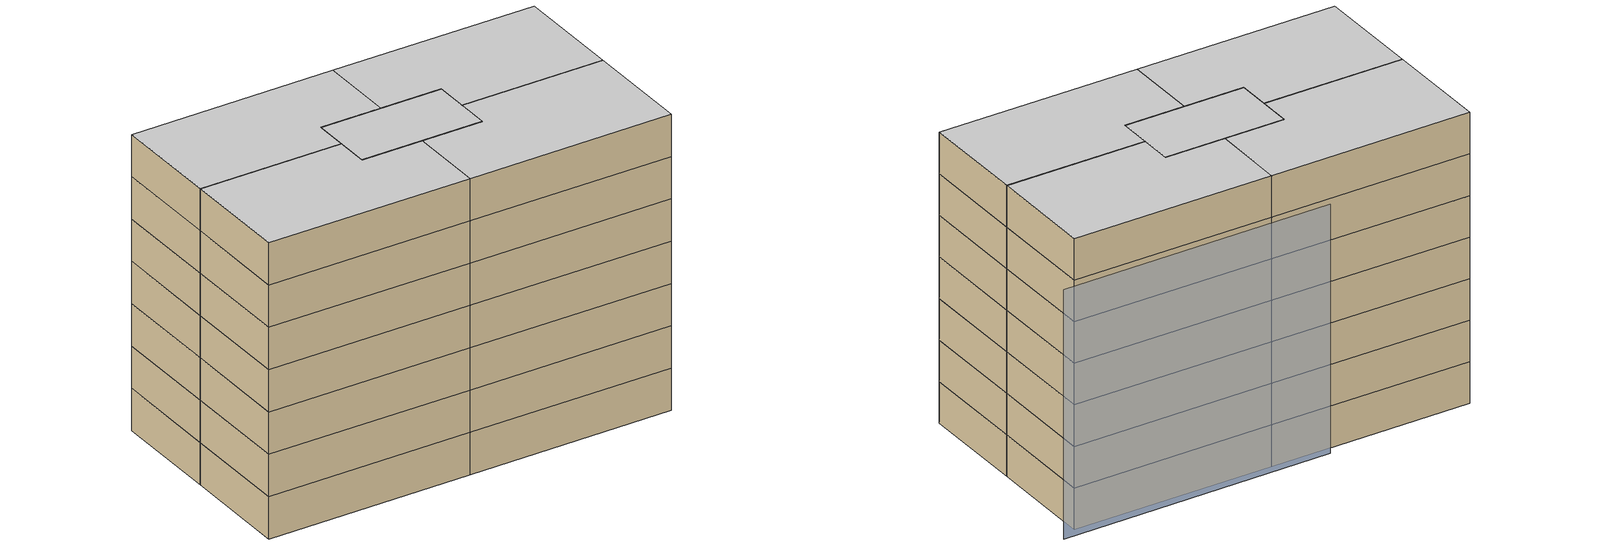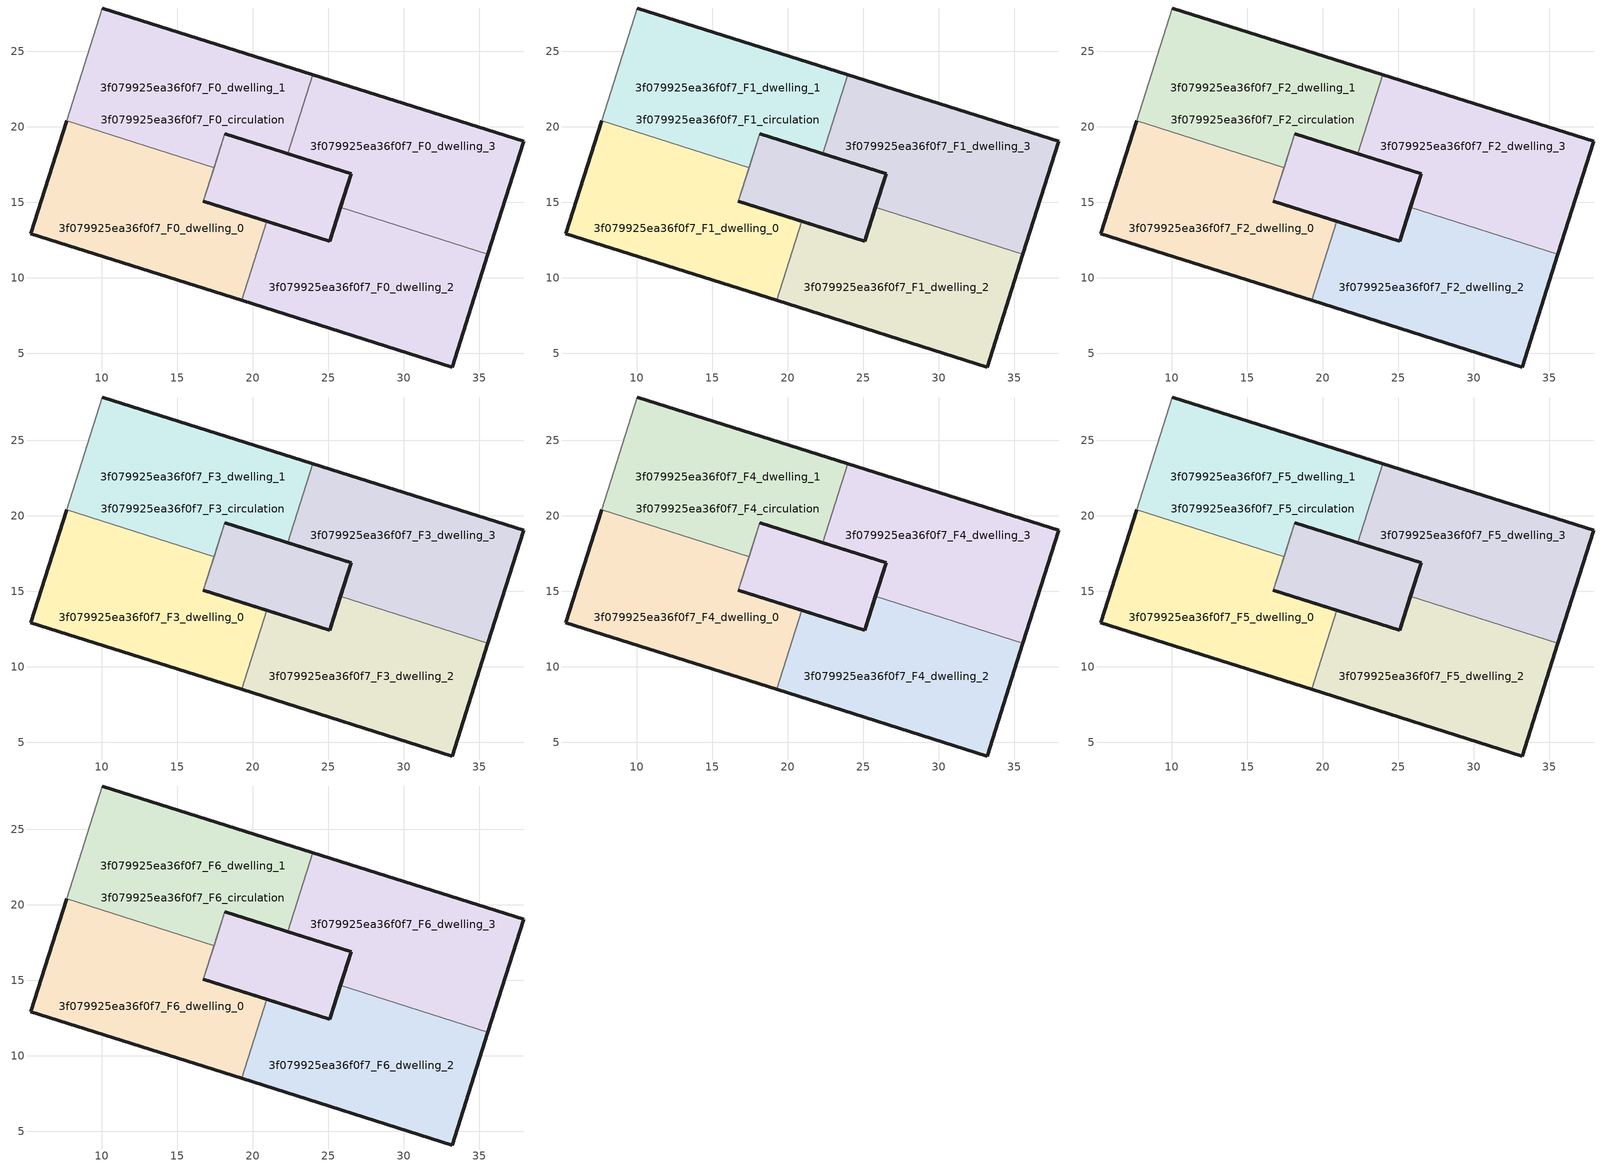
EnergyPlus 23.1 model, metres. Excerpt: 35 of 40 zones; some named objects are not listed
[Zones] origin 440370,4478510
3f079925ea36f0f7_F0_dwelling_0
 floor ground (EU_floor_Construction): 17.45,17.3 16.74,15.06 20.92,13.74 19.26,8.51 5.32,12.92 7.69,20.39 z0
 wall outside (EU_wall_Construction): 7.69,20.39 5.32,12.92 19.26,8.51 / 20.92,13.74 16.74,15.06 z0:3
 wall adiabatic (EU_wall_Construction): 16.74,15.06 17.45,17.3 z0:3
 wall to 3f079925ea36f0f7_F0_dwelling_2 (EU_wall_Construction): 19.26,8.51 20.92,13.74 z0:3
 wall to 3f079925ea36f0f7_F0_dwelling_1 (EU_wall_Construction): 17.45,17.3 7.69,20.39 z0:3
3f079925ea36f0f7_F0_dwelling_1
 floor ground (EU_floor_Construction): 26.52,16.9 25.1,12.42 16.74,15.06 17.45,17.3 18.15,19.54 22.34,18.22 z0; 23.99,23.45 22.34,18.22 18.15,19.54 17.45,17.3 7.69,20.39 10.05,27.86 z0
 wall outside (EU_wall_Construction): 23.99,23.45 10.05,27.86 z0:3
 wall adiabatic (EU_wall_Construction): 10.05,27.86 7.69,20.39 / 17.45,17.3 18.15,19.54 22.34,18.22 z0:3
 wall to 3f079925ea36f0f7_F0_dwelling_3 (EU_wall_Construction): 22.34,18.22 23.99,23.45 z0:3
3f079925ea36f0f7_F0_dwelling_2
 floor ground (EU_floor_Construction): 26.52,16.9 25.81,14.66 25.43,13.46 25.1,12.42 16.74,15.06 18.15,19.54 z0; 35.56,11.57 33.2,4.1 19.26,8.51 20.92,13.74 25.1,12.42 25.43,13.46 25.81,14.66 z0
 wall outside (EU_wall_Construction): 19.26,8.51 33.2,4.1 35.56,11.57 / 25.81,14.66 25.1,12.42 20.92,13.74 z0:3
 wall to 3f079925ea36f0f7_F0_dwelling_3 (EU_wall_Construction): 35.56,11.57 25.81,14.66 z0:3
3f079925ea36f0f7_F0_dwelling_3
 floor ground (EU_floor_Construction): 26.52,16.9 25.81,14.66 25.1,12.42 16.74,15.06 18.15,19.54 22.34,18.22 z0; 37.93,19.04 35.56,11.57 25.81,14.66 26.52,16.9 22.34,18.22 23.99,23.45 z0
 wall outside (EU_wall_Construction): 35.56,11.57 37.93,19.04 23.99,23.45 / 22.34,18.22 26.52,16.9 25.81,14.66 z0:3
3f079925ea36f0f7_F0_circulation
 floor ground (EU_floor_Construction): 23.99,23.45 22.34,18.22 18.15,19.54 17.45,17.3 7.69,20.39 10.05,27.86 z0; 26.52,16.9 25.81,14.66 25.55,13.84 25.1,12.42 16.74,15.06 18.15,19.54 22.34,18.22 z0; 37.93,19.04 35.56,11.57 25.81,14.66 26.52,16.9 22.34,18.22 23.99,23.45 z0; 35.56,11.57 33.2,4.1 19.26,8.51 20.92,13.74 25.1,12.42 25.43,13.46 25.81,14.66 z0
 wall outside (EU_wall_Construction): 16.74,15.06 25.1,12.42 26.52,16.9 18.15,19.54 z0:3
 wall adiabatic (EU_wall_Construction): 18.15,19.54 16.74,15.06 z0:3
3f079925ea36f0f7_F1_dwelling_0
 floor to 3f079925ea36f0f7_F0_dwelling_0 (EU_floor_Construction): 17.45,17.3 16.74,15.06 20.92,13.74 19.26,8.51 5.32,12.92 7.69,20.39 z3
 wall outside (EU_wall_Construction): 7.69,20.39 5.32,12.92 19.26,8.51 / 20.92,13.74 16.74,15.06 z3:6
 wall adiabatic (EU_wall_Construction): 16.74,15.06 17.45,17.3 z3:6
 wall to 3f079925ea36f0f7_F1_dwelling_2 (EU_wall_Construction): 19.26,8.51 20.92,13.74 z3:6
 wall to 3f079925ea36f0f7_F1_dwelling_1 (EU_wall_Construction): 17.45,17.3 7.69,20.39 z3:6
3f079925ea36f0f7_F1_dwelling_1
 floor outside (EU_floor_Construction): 23.99,23.45 22.34,18.22 18.15,19.54 17.45,17.3 7.69,20.39 10.05,27.86 z3
 floor to 3f079925ea36f0f7_F0_dwelling_1 (EU_floor_Construction): 26.52,16.9 25.1,12.42 16.74,15.06 17.45,17.3 18.15,19.54 22.34,18.22 z3
 wall outside (EU_wall_Construction): 23.99,23.45 10.05,27.86 z3:6
 wall adiabatic (EU_wall_Construction): 10.05,27.86 7.69,20.39 / 17.45,17.3 18.15,19.54 22.34,18.22 z3:6
 wall to 3f079925ea36f0f7_F1_dwelling_3 (EU_wall_Construction): 22.34,18.22 23.99,23.45 z3:6
3f079925ea36f0f7_F1_dwelling_2
 floor to 3f079925ea36f0f7_F0_dwelling_2 (EU_floor_Construction): 35.56,11.57 33.2,4.1 19.26,8.51 20.92,13.74 25.1,12.42 25.43,13.46 25.81,14.66 z3; 26.52,16.9 25.81,14.66 25.43,13.46 25.1,12.42 20.92,13.74 16.74,15.06 18.15,19.54 z3
 wall outside (EU_wall_Construction): 19.26,8.51 33.2,4.1 35.56,11.57 / 25.81,14.66 25.1,12.42 20.92,13.74 z3:6
 wall to 3f079925ea36f0f7_F1_dwelling_3 (EU_wall_Construction): 35.56,11.57 25.81,14.66 z3:6
3f079925ea36f0f7_F1_dwelling_3
 floor to 3f079925ea36f0f7_F0_dwelling_3 (EU_floor_Construction): 37.93,19.04 35.56,11.57 25.81,14.66 26.52,16.9 22.34,18.22 23.99,23.45 z3; 26.52,16.9 25.81,14.66 25.1,12.42 16.74,15.06 18.15,19.54 22.34,18.22 z3
 wall outside (EU_wall_Construction): 35.56,11.57 37.93,19.04 23.99,23.45 / 22.34,18.22 26.52,16.9 25.81,14.66 z3:6
3f079925ea36f0f7_F1_circulation
 floor outside (EU_floor_Construction): 37.93,19.04 35.56,11.57 25.81,14.66 26.52,16.9 22.34,18.22 23.99,23.45 z3; 35.56,11.57 33.2,4.1 19.26,8.51 20.92,13.74 25.1,12.42 25.43,13.46 25.81,14.66 z3
 floor to 3f079925ea36f0f7_F0_circulation (EU_floor_Construction): 23.99,23.45 22.34,18.22 18.15,19.54 17.45,17.3 7.69,20.39 10.05,27.86 z3; 26.52,16.9 25.81,14.66 25.55,13.84 25.1,12.42 16.74,15.06 18.15,19.54 22.34,18.22 z3
 wall outside (EU_wall_Construction): 16.74,15.06 25.1,12.42 26.52,16.9 18.15,19.54 z3:6
 wall adiabatic (EU_wall_Construction): 18.15,19.54 16.74,15.06 z3:6
3f079925ea36f0f7_F2_dwelling_0
 floor to 3f079925ea36f0f7_F1_dwelling_0 (EU_floor_Construction): 17.45,17.3 16.74,15.06 20.92,13.74 19.26,8.51 5.32,12.92 7.69,20.39 z6
 wall outside (EU_wall_Construction): 7.69,20.39 5.32,12.92 19.26,8.51 / 20.92,13.74 16.74,15.06 z6:9
 wall adiabatic (EU_wall_Construction): 16.74,15.06 17.45,17.3 z6:9
 wall to 3f079925ea36f0f7_F2_dwelling_2 (EU_wall_Construction): 19.26,8.51 20.92,13.74 z6:9
 wall to 3f079925ea36f0f7_F2_dwelling_1 (EU_wall_Construction): 17.45,17.3 7.69,20.39 z6:9
3f079925ea36f0f7_F2_dwelling_1
 floor outside (EU_floor_Construction): 23.99,23.45 22.34,18.22 18.15,19.54 17.45,17.3 7.69,20.39 10.05,27.86 z6
 floor to 3f079925ea36f0f7_F1_dwelling_1 (EU_floor_Construction): 26.52,16.9 25.1,12.42 16.74,15.06 17.45,17.3 18.15,19.54 22.34,18.22 z6
 wall outside (EU_wall_Construction): 23.99,23.45 10.05,27.86 z6:9
 wall adiabatic (EU_wall_Construction): 10.05,27.86 7.69,20.39 / 17.45,17.3 18.15,19.54 22.34,18.22 z6:9
 wall to 3f079925ea36f0f7_F2_dwelling_3 (EU_wall_Construction): 22.34,18.22 23.99,23.45 z6:9
3f079925ea36f0f7_F2_dwelling_2
 floor to 3f079925ea36f0f7_F1_dwelling_2 (EU_floor_Construction): 35.56,11.57 33.2,4.1 19.26,8.51 20.92,13.74 25.1,12.42 25.43,13.46 25.81,14.66 z6; 26.52,16.9 25.81,14.66 25.43,13.46 25.1,12.42 20.92,13.74 16.74,15.06 18.15,19.54 z6
 wall outside (EU_wall_Construction): 19.26,8.51 33.2,4.1 35.56,11.57 / 25.81,14.66 25.1,12.42 20.92,13.74 z6:9
 wall to 3f079925ea36f0f7_F2_dwelling_3 (EU_wall_Construction): 35.56,11.57 25.81,14.66 z6:9
3f079925ea36f0f7_F2_dwelling_3
 floor to 3f079925ea36f0f7_F1_dwelling_3 (EU_floor_Construction): 37.93,19.04 35.56,11.57 25.81,14.66 26.52,16.9 22.34,18.22 23.99,23.45 z6; 26.52,16.9 25.81,14.66 25.1,12.42 16.74,15.06 18.15,19.54 22.34,18.22 z6
 wall outside (EU_wall_Construction): 35.56,11.57 37.93,19.04 23.99,23.45 / 22.34,18.22 26.52,16.9 25.81,14.66 z6:9
3f079925ea36f0f7_F2_circulation
 floor outside (EU_floor_Construction): 37.93,19.04 35.56,11.57 25.81,14.66 26.52,16.9 22.34,18.22 23.99,23.45 z6; 35.56,11.57 33.2,4.1 19.26,8.51 20.92,13.74 25.1,12.42 25.43,13.46 25.81,14.66 z6
 floor to 3f079925ea36f0f7_F1_circulation (EU_floor_Construction): 23.99,23.45 22.34,18.22 18.15,19.54 17.45,17.3 7.69,20.39 10.05,27.86 z6; 26.52,16.9 25.81,14.66 25.55,13.84 25.1,12.42 16.74,15.06 18.15,19.54 22.34,18.22 z6
 wall outside (EU_wall_Construction): 16.74,15.06 25.1,12.42 26.52,16.9 18.15,19.54 z6:9
 wall adiabatic (EU_wall_Construction): 18.15,19.54 16.74,15.06 z6:9
3f079925ea36f0f7_F3_dwelling_0
 floor to 3f079925ea36f0f7_F2_dwelling_0 (EU_floor_Construction): 17.45,17.3 16.74,15.06 20.92,13.74 19.26,8.51 5.32,12.92 7.69,20.39 z9
 wall outside (EU_wall_Construction): 7.69,20.39 5.32,12.92 19.26,8.51 / 20.92,13.74 16.74,15.06 z9:12
 wall adiabatic (EU_wall_Construction): 16.74,15.06 17.45,17.3 z9:12
 wall to 3f079925ea36f0f7_F3_dwelling_2 (EU_wall_Construction): 19.26,8.51 20.92,13.74 z9:12
 wall to 3f079925ea36f0f7_F3_dwelling_1 (EU_wall_Construction): 17.45,17.3 7.69,20.39 z9:12
3f079925ea36f0f7_F3_dwelling_1
 floor outside (EU_floor_Construction): 23.99,23.45 22.34,18.22 18.15,19.54 17.45,17.3 7.69,20.39 10.05,27.86 z9
 floor to 3f079925ea36f0f7_F2_dwelling_1 (EU_floor_Construction): 26.52,16.9 25.1,12.42 16.74,15.06 17.45,17.3 18.15,19.54 22.34,18.22 z9
 wall outside (EU_wall_Construction): 23.99,23.45 10.05,27.86 z9:12
 wall adiabatic (EU_wall_Construction): 10.05,27.86 7.69,20.39 / 17.45,17.3 18.15,19.54 22.34,18.22 z9:12
 wall to 3f079925ea36f0f7_F3_dwelling_3 (EU_wall_Construction): 22.34,18.22 23.99,23.45 z9:12
3f079925ea36f0f7_F3_dwelling_2
 floor to 3f079925ea36f0f7_F2_dwelling_2 (EU_floor_Construction): 35.56,11.57 33.2,4.1 19.26,8.51 20.92,13.74 25.1,12.42 25.43,13.46 25.81,14.66 z9; 26.52,16.9 25.81,14.66 25.43,13.46 25.1,12.42 20.92,13.74 16.74,15.06 18.15,19.54 z9
 wall outside (EU_wall_Construction): 19.26,8.51 33.2,4.1 35.56,11.57 / 25.81,14.66 25.1,12.42 20.92,13.74 z9:12
 wall to 3f079925ea36f0f7_F3_dwelling_3 (EU_wall_Construction): 35.56,11.57 25.81,14.66 z9:12
3f079925ea36f0f7_F3_dwelling_3
 floor to 3f079925ea36f0f7_F2_dwelling_3 (EU_floor_Construction): 37.93,19.04 35.56,11.57 25.81,14.66 26.52,16.9 22.34,18.22 23.99,23.45 z9; 26.52,16.9 25.81,14.66 25.1,12.42 16.74,15.06 18.15,19.54 22.34,18.22 z9
 wall outside (EU_wall_Construction): 35.56,11.57 37.93,19.04 23.99,23.45 / 22.34,18.22 26.52,16.9 25.81,14.66 z9:12
3f079925ea36f0f7_F3_circulation
 floor outside (EU_floor_Construction): 37.93,19.04 35.56,11.57 25.81,14.66 26.52,16.9 22.34,18.22 23.99,23.45 z9; 35.56,11.57 33.2,4.1 19.26,8.51 20.92,13.74 25.1,12.42 25.43,13.46 25.81,14.66 z9
 floor to 3f079925ea36f0f7_F2_circulation (EU_floor_Construction): 23.99,23.45 22.34,18.22 18.15,19.54 17.45,17.3 7.69,20.39 10.05,27.86 z9; 26.52,16.9 25.81,14.66 25.55,13.84 25.1,12.42 16.74,15.06 18.15,19.54 22.34,18.22 z9
 wall outside (EU_wall_Construction): 16.74,15.06 25.1,12.42 26.52,16.9 18.15,19.54 z9:12
 wall adiabatic (EU_wall_Construction): 18.15,19.54 16.74,15.06 z9:12
3f079925ea36f0f7_F4_dwelling_0
 floor to 3f079925ea36f0f7_F3_dwelling_0 (EU_floor_Construction): 17.45,17.3 16.74,15.06 20.92,13.74 19.26,8.51 5.32,12.92 7.69,20.39 z12
 wall outside (EU_wall_Construction): 7.69,20.39 5.32,12.92 19.26,8.51 / 20.92,13.74 16.74,15.06 z12:15
 wall adiabatic (EU_wall_Construction): 16.74,15.06 17.45,17.3 z12:15
 wall to 3f079925ea36f0f7_F4_dwelling_2 (EU_wall_Construction): 19.26,8.51 20.92,13.74 z12:15
 wall to 3f079925ea36f0f7_F4_dwelling_1 (EU_wall_Construction): 17.45,17.3 7.69,20.39 z12:15
3f079925ea36f0f7_F4_dwelling_1
 floor outside (EU_floor_Construction): 23.99,23.45 22.34,18.22 18.15,19.54 17.45,17.3 7.69,20.39 10.05,27.86 z12
 floor to 3f079925ea36f0f7_F3_dwelling_1 (EU_floor_Construction): 26.52,16.9 25.1,12.42 16.74,15.06 17.45,17.3 18.15,19.54 22.34,18.22 z12
 wall outside (EU_wall_Construction): 23.99,23.45 10.05,27.86 z12:15
 wall adiabatic (EU_wall_Construction): 10.05,27.86 7.69,20.39 / 17.45,17.3 18.15,19.54 22.34,18.22 z12:15
 wall to 3f079925ea36f0f7_F4_dwelling_3 (EU_wall_Construction): 22.34,18.22 23.99,23.45 z12:15
3f079925ea36f0f7_F4_dwelling_2
 floor to 3f079925ea36f0f7_F3_dwelling_2 (EU_floor_Construction): 35.56,11.57 33.2,4.1 19.26,8.51 20.92,13.74 25.1,12.42 25.43,13.46 25.81,14.66 z12; 26.52,16.9 25.81,14.66 25.43,13.46 25.1,12.42 20.92,13.74 16.74,15.06 18.15,19.54 z12
 wall outside (EU_wall_Construction): 19.26,8.51 33.2,4.1 35.56,11.57 / 25.81,14.66 25.1,12.42 20.92,13.74 z12:15
 wall to 3f079925ea36f0f7_F4_dwelling_3 (EU_wall_Construction): 35.56,11.57 25.81,14.66 z12:15
3f079925ea36f0f7_F4_dwelling_3
 floor to 3f079925ea36f0f7_F3_dwelling_3 (EU_floor_Construction): 37.93,19.04 35.56,11.57 25.81,14.66 26.52,16.9 22.34,18.22 23.99,23.45 z12; 26.52,16.9 25.81,14.66 25.1,12.42 16.74,15.06 18.15,19.54 22.34,18.22 z12
 wall outside (EU_wall_Construction): 35.56,11.57 37.93,19.04 23.99,23.45 / 22.34,18.22 26.52,16.9 25.81,14.66 z12:15
3f079925ea36f0f7_F4_circulation
 floor outside (EU_floor_Construction): 37.93,19.04 35.56,11.57 25.81,14.66 26.52,16.9 22.34,18.22 23.99,23.45 z12; 35.56,11.57 33.2,4.1 19.26,8.51 20.92,13.74 25.1,12.42 25.43,13.46 25.81,14.66 z12
 floor to 3f079925ea36f0f7_F3_circulation (EU_floor_Construction): 23.99,23.45 22.34,18.22 18.15,19.54 17.45,17.3 7.69,20.39 10.05,27.86 z12; 26.52,16.9 25.81,14.66 25.55,13.84 25.1,12.42 16.74,15.06 18.15,19.54 22.34,18.22 z12
 wall outside (EU_wall_Construction): 16.74,15.06 25.1,12.42 26.52,16.9 18.15,19.54 z12:15
 wall adiabatic (EU_wall_Construction): 18.15,19.54 16.74,15.06 z12:15
3f079925ea36f0f7_F5_dwelling_0
 floor to 3f079925ea36f0f7_F4_dwelling_0 (EU_floor_Construction): 17.45,17.3 16.74,15.06 20.92,13.74 19.26,8.51 5.32,12.92 7.69,20.39 z15
 wall outside (EU_wall_Construction): 7.69,20.39 5.32,12.92 19.26,8.51 / 20.92,13.74 16.74,15.06 z15:18
 wall adiabatic (EU_wall_Construction): 16.74,15.06 17.45,17.3 z15:18
 wall to 3f079925ea36f0f7_F5_dwelling_2 (EU_wall_Construction): 19.26,8.51 20.92,13.74 z15:18
 wall to 3f079925ea36f0f7_F5_dwelling_1 (EU_wall_Construction): 17.45,17.3 7.69,20.39 z15:18
3f079925ea36f0f7_F5_dwelling_1
 floor outside (EU_floor_Construction): 23.99,23.45 22.34,18.22 18.15,19.54 17.45,17.3 7.69,20.39 10.05,27.86 z15
 floor to 3f079925ea36f0f7_F4_dwelling_1 (EU_floor_Construction): 26.52,16.9 25.1,12.42 16.74,15.06 17.45,17.3 18.15,19.54 22.34,18.22 z15
 wall outside (EU_wall_Construction): 23.99,23.45 10.05,27.86 z15:18
 wall adiabatic (EU_wall_Construction): 10.05,27.86 7.69,20.39 / 17.45,17.3 18.15,19.54 22.34,18.22 z15:18
 wall to 3f079925ea36f0f7_F5_dwelling_3 (EU_wall_Construction): 22.34,18.22 23.99,23.45 z15:18
3f079925ea36f0f7_F5_dwelling_2
 floor to 3f079925ea36f0f7_F4_dwelling_2 (EU_floor_Construction): 35.56,11.57 33.2,4.1 19.26,8.51 20.92,13.74 25.1,12.42 25.43,13.46 25.81,14.66 z15; 26.52,16.9 25.81,14.66 25.43,13.46 25.1,12.42 20.92,13.74 16.74,15.06 18.15,19.54 z15
 wall outside (EU_wall_Construction): 19.26,8.51 33.2,4.1 35.56,11.57 / 25.81,14.66 25.1,12.42 20.92,13.74 z15:18
 wall to 3f079925ea36f0f7_F5_dwelling_3 (EU_wall_Construction): 35.56,11.57 25.81,14.66 z15:18
3f079925ea36f0f7_F5_dwelling_3
 floor to 3f079925ea36f0f7_F4_dwelling_3 (EU_floor_Construction): 37.93,19.04 35.56,11.57 25.81,14.66 26.52,16.9 22.34,18.22 23.99,23.45 z15; 26.52,16.9 25.81,14.66 25.1,12.42 16.74,15.06 18.15,19.54 22.34,18.22 z15
 wall outside (EU_wall_Construction): 35.56,11.57 37.93,19.04 23.99,23.45 / 22.34,18.22 26.52,16.9 25.81,14.66 z15:18
3f079925ea36f0f7_F5_circulation
 floor outside (EU_floor_Construction): 37.93,19.04 35.56,11.57 25.81,14.66 26.52,16.9 22.34,18.22 23.99,23.45 z15; 35.56,11.57 33.2,4.1 19.26,8.51 20.92,13.74 25.1,12.42 25.43,13.46 25.81,14.66 z15
 floor to 3f079925ea36f0f7_F4_circulation (EU_floor_Construction): 23.99,23.45 22.34,18.22 18.15,19.54 17.45,17.3 7.69,20.39 10.05,27.86 z15; 26.52,16.9 25.81,14.66 25.55,13.84 25.1,12.42 16.74,15.06 18.15,19.54 22.34,18.22 z15
 wall outside (EU_wall_Construction): 16.74,15.06 25.1,12.42 26.52,16.9 18.15,19.54 z15:18
 wall adiabatic (EU_wall_Construction): 18.15,19.54 16.74,15.06 z15:18
3f079925ea36f0f7_F6_dwelling_0
 floor to 3f079925ea36f0f7_F5_dwelling_0 (EU_floor_Construction): 17.45,17.3 16.74,15.06 20.92,13.74 19.26,8.51 5.32,12.92 7.69,20.39 z18
 wall outside (EU_wall_Construction): 7.69,20.39 5.32,12.92 19.26,8.51 / 20.92,13.74 16.74,15.06 z18:21
 wall adiabatic (EU_wall_Construction): 16.74,15.06 17.45,17.3 z18:21
 wall to 3f079925ea36f0f7_F6_dwelling_2 (EU_wall_Construction): 19.26,8.51 20.92,13.74 z18:21
 wall to 3f079925ea36f0f7_F6_dwelling_1 (EU_wall_Construction): 17.45,17.3 7.69,20.39 z18:21
 ceiling to 3f079925ea36f0f7_F7_dwelling_0 (EU_floor_Construction): 19.26,8.51 20.92,13.74 16.74,15.06 17.45,17.3 7.69,20.39 5.32,12.92 z21
3f079925ea36f0f7_F6_dwelling_1
 floor outside (EU_floor_Construction): 23.99,23.45 22.34,18.22 18.15,19.54 17.45,17.3 7.69,20.39 10.05,27.86 z18
 floor to 3f079925ea36f0f7_F5_dwelling_1 (EU_floor_Construction): 26.52,16.9 25.1,12.42 16.74,15.06 17.45,17.3 18.15,19.54 22.34,18.22 z18
 wall outside (EU_wall_Construction): 23.99,23.45 10.05,27.86 z18:21
 wall adiabatic (EU_wall_Construction): 10.05,27.86 7.69,20.39 / 17.45,17.3 18.15,19.54 22.34,18.22 z18:21
 wall to 3f079925ea36f0f7_F6_dwelling_3 (EU_wall_Construction): 22.34,18.22 23.99,23.45 z18:21
 ceiling to 3f079925ea36f0f7_F7_circulation (EU_floor_Construction): 22.34,18.22 23.99,23.45 10.05,27.86 7.69,20.39 17.45,17.3 18.15,19.54 z21
 ceiling to 3f079925ea36f0f7_F7_dwelling_1 (EU_floor_Construction): 25.1,12.42 26.52,16.9 22.34,18.22 18.15,19.54 17.45,17.3 16.74,15.06 z21
3f079925ea36f0f7_F6_dwelling_2
 floor to 3f079925ea36f0f7_F5_dwelling_2 (EU_floor_Construction): 35.56,11.57 33.2,4.1 19.26,8.51 20.92,13.74 25.1,12.42 25.43,13.46 25.81,14.66 z18; 26.52,16.9 25.81,14.66 25.43,13.46 25.1,12.42 20.92,13.74 16.74,15.06 18.15,19.54 z18
 wall outside (EU_wall_Construction): 19.26,8.51 33.2,4.1 35.56,11.57 / 25.81,14.66 25.1,12.42 20.92,13.74 z18:21
 wall to 3f079925ea36f0f7_F6_dwelling_3 (EU_wall_Construction): 35.56,11.57 25.81,14.66 z18:21
 ceiling to 3f079925ea36f0f7_F7_dwelling_2 (EU_floor_Construction): 33.2,4.1 35.56,11.57 25.81,14.66 25.43,13.46 25.1,12.42 20.92,13.74 19.26,8.51 z21; 25.1,12.42 25.43,13.46 25.81,14.66 26.52,16.9 18.15,19.54 16.74,15.06 20.92,13.74 z21
3f079925ea36f0f7_F6_dwelling_3
 floor to 3f079925ea36f0f7_F5_dwelling_3 (EU_floor_Construction): 37.93,19.04 35.56,11.57 25.81,14.66 26.52,16.9 22.34,18.22 23.99,23.45 z18; 26.52,16.9 25.81,14.66 25.1,12.42 16.74,15.06 18.15,19.54 22.34,18.22 z18
 wall outside (EU_wall_Construction): 35.56,11.57 37.93,19.04 23.99,23.45 / 22.34,18.22 26.52,16.9 25.81,14.66 z18:21
 ceiling to 3f079925ea36f0f7_F7_dwelling_3 (EU_floor_Construction): 35.56,11.57 37.93,19.04 23.99,23.45 22.34,18.22 26.52,16.9 25.81,14.66 z21; 25.1,12.42 25.81,14.66 26.52,16.9 22.34,18.22 18.15,19.54 16.74,15.06 z21
3f079925ea36f0f7_F6_circulation
 floor outside (EU_floor_Construction): 37.93,19.04 35.56,11.57 25.81,14.66 26.52,16.9 22.34,18.22 23.99,23.45 z18; 35.56,11.57 33.2,4.1 19.26,8.51 20.92,13.74 25.1,12.42 25.43,13.46 25.81,14.66 z18
 floor to 3f079925ea36f0f7_F5_circulation (EU_floor_Construction): 23.99,23.45 22.34,18.22 18.15,19.54 17.45,17.3 7.69,20.39 10.05,27.86 z18; 26.52,16.9 25.81,14.66 25.55,13.84 25.1,12.42 16.74,15.06 18.15,19.54 22.34,18.22 z18
 wall outside (EU_wall_Construction): 16.74,15.06 25.1,12.42 26.52,16.9 18.15,19.54 z18:21
 wall adiabatic (EU_wall_Construction): 18.15,19.54 16.74,15.06 z18:21
 ceiling to 3f079925ea36f0f7_F7_circulation (EU_floor_Construction): 22.34,18.22 23.99,23.45 10.05,27.86 7.69,20.39 17.45,17.3 18.15,19.54 z21; 25.1,12.42 25.55,13.84 25.81,14.66 26.52,16.9 22.34,18.22 18.15,19.54 16.74,15.06 z21
 ceiling to 3f079925ea36f0f7_F7_dwelling_3 (EU_floor_Construction): 35.56,11.57 37.93,19.04 23.99,23.45 22.34,18.22 26.52,16.9 25.81,14.66 z21
 ceiling to 3f079925ea36f0f7_F7_dwelling_2 (EU_floor_Construction): 33.2,4.1 35.56,11.57 25.81,14.66 25.43,13.46 25.1,12.42 20.92,13.74 19.26,8.51 z21
shading: 39.24,19.29 20.42,25.2 z0:18
[Building]
EU S2 Campaign: North Axis=0; Terrain=City; Solar Distribution=FullExterior
[Site:Location]
Madrid: Latitude=40.5; Longitude=-3.5; Time Zone=1; Elevation=609
[SizingPeriod:WeatherFileDays]
AnnualSizingPeriod: Begin Month=1; Begin Day of Month=1; End Month=12; End Day of Month=31; Day of Week for Start Day=Monday; Use Weather File Daylight Saving Period=No; Use Weather File Rain and Snow Indicators=No
[MATERIAL]
EU_InternalMass_Material: Roughness=MediumRough; Thickness=0.1; Conductivity=1; Density=1800; Specific Heat=900; Thermal Absorptance=0.9; Solar Absorptance=0.7; Visible Absorptance=0.7
[MATERIAL:NOMASS] Roughness=MediumRough; Thermal Absorptance=0.9; Solar Absorptance=0.7; Visible Absorptance=0.7
Name | Thermal Resistance
EU_wall_NoMass | 0.609216
EU_floor_NoMass | 0.568163
[CONSTRUCTION]
EU_wall_Construction: EU_wall_NoMass
EU_floor_Construction: EU_floor_NoMass
EU_InternalMass_Construction: EU_InternalMass_Material
[ZONE] Type=1; Multiplier=1; Ceiling Height=autocalculate; Floor Area=autocalculate; Part of Total Floor Area=Yes
Name | Volume
3f079925ea36f0f7_F0_dwelling_0; 3f079925ea36f0f7_F1_dwelling_0; 3f079925ea36f0f7_F2_dwelling_0; 3f079925ea36f0f7_F3_dwelling_0; 3f079925ea36f0f7_F4_dwelling_0; 3f079925ea36f0f7_F5_dwelling_0; 3f079925ea36f0f7_F6_dwelling_0 | 312.817
3f079925ea36f0f7_F0_dwelling_1; 3f079925ea36f0f7_F1_dwelling_1; 3f079925ea36f0f7_F2_dwelling_1; 3f079925ea36f0f7_F3_dwelling_1; 3f079925ea36f0f7_F4_dwelling_1; 3f079925ea36f0f7_F5_dwelling_1; 3f079925ea36f0f7_F6_dwelling_1; 3f079925ea36f0f7_F0_dwelling_2; 3f079925ea36f0f7_F1_dwelling_2; 3f079925ea36f0f7_F2_dwelling_2; 3f079925ea36f0f7_F3_dwelling_2; 3f079925ea36f0f7_F4_dwelling_2; 3f079925ea36f0f7_F5_dwelling_2; 3f079925ea36f0f7_F6_dwelling_2; 3f079925ea36f0f7_F0_dwelling_3; 3f079925ea36f0f7_F1_dwelling_3; 3f079925ea36f0f7_F2_dwelling_3; 3f079925ea36f0f7_F3_dwelling_3; 3f079925ea36f0f7_F4_dwelling_3; 3f079925ea36f0f7_F5_dwelling_3; 3f079925ea36f0f7_F6_dwelling_3 | 436.57
3f079925ea36f0f7_F0_circulation; 3f079925ea36f0f7_F1_circulation; 3f079925ea36f0f7_F2_circulation; 3f079925ea36f0f7_F3_circulation; 3f079925ea36f0f7_F4_circulation; 3f079925ea36f0f7_F5_circulation; 3f079925ea36f0f7_F6_circulation | 1062.21
[INTERNALMASS] Construction=EU_InternalMass_Construction; Surface Area=104.273
Name | Zone or ZoneList
3f079925ea36f0f7_F0_dwelling_0_EU_InternalMass | 3f079925ea36f0f7_F0_dwelling_0
3f079925ea36f0f7_F0_dwelling_1_EU_InternalMass | 3f079925ea36f0f7_F0_dwelling_1
3f079925ea36f0f7_F0_dwelling_2_EU_InternalMass | 3f079925ea36f0f7_F0_dwelling_2
3f079925ea36f0f7_F0_dwelling_3_EU_InternalMass | 3f079925ea36f0f7_F0_dwelling_3
3f079925ea36f0f7_F1_dwelling_0_EU_InternalMass | 3f079925ea36f0f7_F1_dwelling_0
3f079925ea36f0f7_F1_dwelling_1_EU_InternalMass | 3f079925ea36f0f7_F1_dwelling_1
3f079925ea36f0f7_F1_dwelling_2_EU_InternalMass | 3f079925ea36f0f7_F1_dwelling_2
3f079925ea36f0f7_F1_dwelling_3_EU_InternalMass | 3f079925ea36f0f7_F1_dwelling_3
3f079925ea36f0f7_F2_dwelling_0_EU_InternalMass | 3f079925ea36f0f7_F2_dwelling_0
3f079925ea36f0f7_F2_dwelling_1_EU_InternalMass | 3f079925ea36f0f7_F2_dwelling_1
3f079925ea36f0f7_F2_dwelling_2_EU_InternalMass | 3f079925ea36f0f7_F2_dwelling_2
3f079925ea36f0f7_F2_dwelling_3_EU_InternalMass | 3f079925ea36f0f7_F2_dwelling_3
3f079925ea36f0f7_F3_dwelling_0_EU_InternalMass | 3f079925ea36f0f7_F3_dwelling_0
3f079925ea36f0f7_F3_dwelling_1_EU_InternalMass | 3f079925ea36f0f7_F3_dwelling_1
3f079925ea36f0f7_F3_dwelling_2_EU_InternalMass | 3f079925ea36f0f7_F3_dwelling_2
3f079925ea36f0f7_F3_dwelling_3_EU_InternalMass | 3f079925ea36f0f7_F3_dwelling_3
3f079925ea36f0f7_F4_dwelling_0_EU_InternalMass | 3f079925ea36f0f7_F4_dwelling_0
3f079925ea36f0f7_F4_dwelling_1_EU_InternalMass | 3f079925ea36f0f7_F4_dwelling_1
3f079925ea36f0f7_F4_dwelling_2_EU_InternalMass | 3f079925ea36f0f7_F4_dwelling_2
3f079925ea36f0f7_F4_dwelling_3_EU_InternalMass | 3f079925ea36f0f7_F4_dwelling_3
3f079925ea36f0f7_F5_dwelling_0_EU_InternalMass | 3f079925ea36f0f7_F5_dwelling_0
3f079925ea36f0f7_F5_dwelling_1_EU_InternalMass | 3f079925ea36f0f7_F5_dwelling_1
3f079925ea36f0f7_F5_dwelling_2_EU_InternalMass | 3f079925ea36f0f7_F5_dwelling_2
3f079925ea36f0f7_F5_dwelling_3_EU_InternalMass | 3f079925ea36f0f7_F5_dwelling_3
3f079925ea36f0f7_F6_dwelling_0_EU_InternalMass | 3f079925ea36f0f7_F6_dwelling_0
3f079925ea36f0f7_F6_dwelling_1_EU_InternalMass | 3f079925ea36f0f7_F6_dwelling_1
3f079925ea36f0f7_F6_dwelling_2_EU_InternalMass | 3f079925ea36f0f7_F6_dwelling_2
3f079925ea36f0f7_F6_dwelling_3_EU_InternalMass | 3f079925ea36f0f7_F6_dwelling_3
[OTHEREQUIPMENT] Fuel Type=Electricity; Design Level Calculation Method=Watts/Area; Power per Zone Floor Area=1; Fraction Latent=0; Fraction Radiant=0; Fraction Lost=0; Carbon Dioxide Generation Rate=0; EndUse Subcategory=EU_Step8_InternalGains
Name | Zone or ZoneList or Space or SpaceList | Schedule
EU_Step8_InternalGain_3f079925ea36f0f7_F0_dwelling_0_f000 | 3f079925ea36f0f7_F0_dwelling_0 | EU_Step8_GainSchedule_3f079925ea36f0f7_F0_dwelling_0_f000
EU_Step8_InternalGain_3f079925ea36f0f7_F0_dwelling_1_f000 | 3f079925ea36f0f7_F0_dwelling_1 | EU_Step8_GainSchedule_3f079925ea36f0f7_F0_dwelling_1_f000
EU_Step8_InternalGain_3f079925ea36f0f7_F0_dwelling_2_f000 | 3f079925ea36f0f7_F0_dwelling_2 | EU_Step8_GainSchedule_3f079925ea36f0f7_F0_dwelling_2_f000
EU_Step8_InternalGain_3f079925ea36f0f7_F0_dwelling_3_f000 | 3f079925ea36f0f7_F0_dwelling_3 | EU_Step8_GainSchedule_3f079925ea36f0f7_F0_dwelling_3_f000
EU_Step8_InternalGain_3f079925ea36f0f7_F1_dwelling_0_f000 | 3f079925ea36f0f7_F1_dwelling_0 | EU_Step8_GainSchedule_3f079925ea36f0f7_F1_dwelling_0_f000
EU_Step8_InternalGain_3f079925ea36f0f7_F1_dwelling_1_f000 | 3f079925ea36f0f7_F1_dwelling_1 | EU_Step8_GainSchedule_3f079925ea36f0f7_F1_dwelling_1_f000
EU_Step8_InternalGain_3f079925ea36f0f7_F1_dwelling_2_f000 | 3f079925ea36f0f7_F1_dwelling_2 | EU_Step8_GainSchedule_3f079925ea36f0f7_F1_dwelling_2_f000
EU_Step8_InternalGain_3f079925ea36f0f7_F1_dwelling_3_f000 | 3f079925ea36f0f7_F1_dwelling_3 | EU_Step8_GainSchedule_3f079925ea36f0f7_F1_dwelling_3_f000
EU_Step8_InternalGain_3f079925ea36f0f7_F2_dwelling_0_f000 | 3f079925ea36f0f7_F2_dwelling_0 | EU_Step8_GainSchedule_3f079925ea36f0f7_F2_dwelling_0_f000
EU_Step8_InternalGain_3f079925ea36f0f7_F2_dwelling_1_f000 | 3f079925ea36f0f7_F2_dwelling_1 | EU_Step8_GainSchedule_3f079925ea36f0f7_F2_dwelling_1_f000
EU_Step8_InternalGain_3f079925ea36f0f7_F2_dwelling_2_f000 | 3f079925ea36f0f7_F2_dwelling_2 | EU_Step8_GainSchedule_3f079925ea36f0f7_F2_dwelling_2_f000
EU_Step8_InternalGain_3f079925ea36f0f7_F2_dwelling_3_f000 | 3f079925ea36f0f7_F2_dwelling_3 | EU_Step8_GainSchedule_3f079925ea36f0f7_F2_dwelling_3_f000
EU_Step8_InternalGain_3f079925ea36f0f7_F3_dwelling_0_f000 | 3f079925ea36f0f7_F3_dwelling_0 | EU_Step8_GainSchedule_3f079925ea36f0f7_F3_dwelling_0_f000
EU_Step8_InternalGain_3f079925ea36f0f7_F3_dwelling_1_f000 | 3f079925ea36f0f7_F3_dwelling_1 | EU_Step8_GainSchedule_3f079925ea36f0f7_F3_dwelling_1_f000
EU_Step8_InternalGain_3f079925ea36f0f7_F3_dwelling_2_f000 | 3f079925ea36f0f7_F3_dwelling_2 | EU_Step8_GainSchedule_3f079925ea36f0f7_F3_dwelling_2_f000
EU_Step8_InternalGain_3f079925ea36f0f7_F3_dwelling_3_f000 | 3f079925ea36f0f7_F3_dwelling_3 | EU_Step8_GainSchedule_3f079925ea36f0f7_F3_dwelling_3_f000
EU_Step8_InternalGain_3f079925ea36f0f7_F4_dwelling_0_f000 | 3f079925ea36f0f7_F4_dwelling_0 | EU_Step8_GainSchedule_3f079925ea36f0f7_F4_dwelling_0_f000
EU_Step8_InternalGain_3f079925ea36f0f7_F4_dwelling_1_f000 | 3f079925ea36f0f7_F4_dwelling_1 | EU_Step8_GainSchedule_3f079925ea36f0f7_F4_dwelling_1_f000
EU_Step8_InternalGain_3f079925ea36f0f7_F4_dwelling_2_f000 | 3f079925ea36f0f7_F4_dwelling_2 | EU_Step8_GainSchedule_3f079925ea36f0f7_F4_dwelling_2_f000
EU_Step8_InternalGain_3f079925ea36f0f7_F4_dwelling_3_f000 | 3f079925ea36f0f7_F4_dwelling_3 | EU_Step8_GainSchedule_3f079925ea36f0f7_F4_dwelling_3_f000
EU_Step8_InternalGain_3f079925ea36f0f7_F5_dwelling_0_f000 | 3f079925ea36f0f7_F5_dwelling_0 | EU_Step8_GainSchedule_3f079925ea36f0f7_F5_dwelling_0_f000
EU_Step8_InternalGain_3f079925ea36f0f7_F5_dwelling_1_f000 | 3f079925ea36f0f7_F5_dwelling_1 | EU_Step8_GainSchedule_3f079925ea36f0f7_F5_dwelling_1_f000
EU_Step8_InternalGain_3f079925ea36f0f7_F5_dwelling_2_f000 | 3f079925ea36f0f7_F5_dwelling_2 | EU_Step8_GainSchedule_3f079925ea36f0f7_F5_dwelling_2_f000
EU_Step8_InternalGain_3f079925ea36f0f7_F5_dwelling_3_f000 | 3f079925ea36f0f7_F5_dwelling_3 | EU_Step8_GainSchedule_3f079925ea36f0f7_F5_dwelling_3_f000
EU_Step8_InternalGain_3f079925ea36f0f7_F6_dwelling_0_f000 | 3f079925ea36f0f7_F6_dwelling_0 | EU_Step8_GainSchedule_3f079925ea36f0f7_F6_dwelling_0_f000
EU_Step8_InternalGain_3f079925ea36f0f7_F6_dwelling_1_f000 | 3f079925ea36f0f7_F6_dwelling_1 | EU_Step8_GainSchedule_3f079925ea36f0f7_F6_dwelling_1_f000
EU_Step8_InternalGain_3f079925ea36f0f7_F6_dwelling_2_f000 | 3f079925ea36f0f7_F6_dwelling_2 | EU_Step8_GainSchedule_3f079925ea36f0f7_F6_dwelling_2_f000
EU_Step8_InternalGain_3f079925ea36f0f7_F6_dwelling_3_f000 | 3f079925ea36f0f7_F6_dwelling_3 | EU_Step8_GainSchedule_3f079925ea36f0f7_F6_dwelling_3_f000
[ZONEINFILTRATION:DESIGNFLOWRATE] Schedule=EU_AlwaysOn; Design Flow Rate Calculation Method=Flow/Area; Flow Rate per Floor Area=0.0005; Constant Term Coefficient=1; Temperature Term Coefficient=0; Velocity Term Coefficient=0; Velocity Squared Term Coefficient=0
Name | Zone or ZoneList or Space or SpaceList
EU_Circulation_Infiltration_3f079925ea36f0f7_F0_circulation | 3f079925ea36f0f7_F0_circulation
EU_Circulation_Infiltration_3f079925ea36f0f7_F1_circulation | 3f079925ea36f0f7_F1_circulation
EU_Circulation_Infiltration_3f079925ea36f0f7_F2_circulation | 3f079925ea36f0f7_F2_circulation
EU_Circulation_Infiltration_3f079925ea36f0f7_F3_circulation | 3f079925ea36f0f7_F3_circulation
EU_Circulation_Infiltration_3f079925ea36f0f7_F4_circulation | 3f079925ea36f0f7_F4_circulation
EU_Circulation_Infiltration_3f079925ea36f0f7_F5_circulation | 3f079925ea36f0f7_F5_circulation
EU_Circulation_Infiltration_3f079925ea36f0f7_F6_circulation | 3f079925ea36f0f7_F6_circulation
[ZONEVENTILATION:DESIGNFLOWRATE] Schedule=EU_AlwaysOn; Design Flow Rate Calculation Method=AirChanges/Hour; Air Changes per Hour=0.752966; Ventilation Type=Natural; Fan Pressure Rise=0; Fan Total Efficiency=1; Constant Term Coefficient=1; Temperature Term Coefficient=0; Velocity Term Coefficient=0; Velocity Squared Term Coefficient=0; Minimum Indoor Temperature=-100; Maximum Indoor Temperature=100; Delta Temperature=-100; Minimum Outdoor Temperature=-100; Maximum Outdoor Temperature=100; Maximum Wind Speed=40
Name | Zone or ZoneList or Space or SpaceList
EU_ConstantAir_3f079925ea36f0f7_F0_dwelling_0 | 3f079925ea36f0f7_F0_dwelling_0
EU_ConstantAir_3f079925ea36f0f7_F0_dwelling_1 | 3f079925ea36f0f7_F0_dwelling_1
EU_ConstantAir_3f079925ea36f0f7_F0_dwelling_2 | 3f079925ea36f0f7_F0_dwelling_2
EU_ConstantAir_3f079925ea36f0f7_F0_dwelling_3 | 3f079925ea36f0f7_F0_dwelling_3
EU_ConstantAir_3f079925ea36f0f7_F1_dwelling_0 | 3f079925ea36f0f7_F1_dwelling_0
EU_ConstantAir_3f079925ea36f0f7_F1_dwelling_1 | 3f079925ea36f0f7_F1_dwelling_1
EU_ConstantAir_3f079925ea36f0f7_F1_dwelling_2 | 3f079925ea36f0f7_F1_dwelling_2
EU_ConstantAir_3f079925ea36f0f7_F1_dwelling_3 | 3f079925ea36f0f7_F1_dwelling_3
EU_ConstantAir_3f079925ea36f0f7_F2_dwelling_0 | 3f079925ea36f0f7_F2_dwelling_0
EU_ConstantAir_3f079925ea36f0f7_F2_dwelling_1 | 3f079925ea36f0f7_F2_dwelling_1
EU_ConstantAir_3f079925ea36f0f7_F2_dwelling_2 | 3f079925ea36f0f7_F2_dwelling_2
EU_ConstantAir_3f079925ea36f0f7_F2_dwelling_3 | 3f079925ea36f0f7_F2_dwelling_3
EU_ConstantAir_3f079925ea36f0f7_F3_dwelling_0 | 3f079925ea36f0f7_F3_dwelling_0
EU_ConstantAir_3f079925ea36f0f7_F3_dwelling_1 | 3f079925ea36f0f7_F3_dwelling_1
EU_ConstantAir_3f079925ea36f0f7_F3_dwelling_2 | 3f079925ea36f0f7_F3_dwelling_2
EU_ConstantAir_3f079925ea36f0f7_F3_dwelling_3 | 3f079925ea36f0f7_F3_dwelling_3
EU_ConstantAir_3f079925ea36f0f7_F4_dwelling_0 | 3f079925ea36f0f7_F4_dwelling_0
EU_ConstantAir_3f079925ea36f0f7_F4_dwelling_1 | 3f079925ea36f0f7_F4_dwelling_1
EU_ConstantAir_3f079925ea36f0f7_F4_dwelling_2 | 3f079925ea36f0f7_F4_dwelling_2
EU_ConstantAir_3f079925ea36f0f7_F4_dwelling_3 | 3f079925ea36f0f7_F4_dwelling_3
EU_ConstantAir_3f079925ea36f0f7_F5_dwelling_0 | 3f079925ea36f0f7_F5_dwelling_0
EU_ConstantAir_3f079925ea36f0f7_F5_dwelling_1 | 3f079925ea36f0f7_F5_dwelling_1
EU_ConstantAir_3f079925ea36f0f7_F5_dwelling_2 | 3f079925ea36f0f7_F5_dwelling_2
EU_ConstantAir_3f079925ea36f0f7_F5_dwelling_3 | 3f079925ea36f0f7_F5_dwelling_3
EU_ConstantAir_3f079925ea36f0f7_F6_dwelling_0 | 3f079925ea36f0f7_F6_dwelling_0
EU_ConstantAir_3f079925ea36f0f7_F6_dwelling_1 | 3f079925ea36f0f7_F6_dwelling_1
EU_ConstantAir_3f079925ea36f0f7_F6_dwelling_2 | 3f079925ea36f0f7_F6_dwelling_2
EU_ConstantAir_3f079925ea36f0f7_F6_dwelling_3 | 3f079925ea36f0f7_F6_dwelling_3
[HVACTEMPLATE:ZONE:IDEALLOADSAIRSYSTEM] System Availability Schedule=EU_AlwaysOn; Maximum Heating Supply Air Temperature=50; Minimum Cooling Supply Air Temperature=13; Maximum Heating Supply Air Humidity Ratio=0.0156; Minimum Cooling Supply Air Humidity Ratio=0.0077; Heating Limit=NoLimit; Cooling Limit=NoLimit; Heating Availability Schedule=EU_AlwaysOn; Cooling Availability Schedule=EU_CoolingOff; Dehumidification Control Type=ConstantSensibleHeatRatio; Cooling Sensible Heat Ratio=0.7; Dehumidification Setpoint=60; Humidification Control Type=None; Humidification Setpoint=30; Outdoor Air Method=None; Outdoor Air Flow Rate per Person=0.00944; Outdoor Air Flow Rate per Zone Floor Area=0; Outdoor Air Flow Rate per Zone=0; Demand Controlled Ventilation Type=None; Outdoor Air Economizer Type=NoEconomizer; Heat Recovery Type=None; Sensible Heat Recovery Effectiveness=0.7; Latent Heat Recovery Effectiveness=0.65
Name | Template Thermostat
3f079925ea36f0f7_F0_dwelling_0 | EU_HeatOnly_3f079925ea36f0f7_F0_dwelling_0
3f079925ea36f0f7_F0_dwelling_1 | EU_HeatOnly_3f079925ea36f0f7_F0_dwelling_1
3f079925ea36f0f7_F0_dwelling_2 | EU_HeatOnly_3f079925ea36f0f7_F0_dwelling_2
3f079925ea36f0f7_F0_dwelling_3 | EU_HeatOnly_3f079925ea36f0f7_F0_dwelling_3
3f079925ea36f0f7_F1_dwelling_0 | EU_HeatOnly_3f079925ea36f0f7_F1_dwelling_0
3f079925ea36f0f7_F1_dwelling_1 | EU_HeatOnly_3f079925ea36f0f7_F1_dwelling_1
3f079925ea36f0f7_F1_dwelling_2 | EU_HeatOnly_3f079925ea36f0f7_F1_dwelling_2
3f079925ea36f0f7_F1_dwelling_3 | EU_HeatOnly_3f079925ea36f0f7_F1_dwelling_3
3f079925ea36f0f7_F2_dwelling_0 | EU_HeatOnly_3f079925ea36f0f7_F2_dwelling_0
3f079925ea36f0f7_F2_dwelling_1 | EU_HeatOnly_3f079925ea36f0f7_F2_dwelling_1
3f079925ea36f0f7_F2_dwelling_2 | EU_HeatOnly_3f079925ea36f0f7_F2_dwelling_2
3f079925ea36f0f7_F2_dwelling_3 | EU_HeatOnly_3f079925ea36f0f7_F2_dwelling_3
3f079925ea36f0f7_F3_dwelling_0 | EU_HeatOnly_3f079925ea36f0f7_F3_dwelling_0
3f079925ea36f0f7_F3_dwelling_1 | EU_HeatOnly_3f079925ea36f0f7_F3_dwelling_1
3f079925ea36f0f7_F3_dwelling_2 | EU_HeatOnly_3f079925ea36f0f7_F3_dwelling_2
3f079925ea36f0f7_F3_dwelling_3 | EU_HeatOnly_3f079925ea36f0f7_F3_dwelling_3
3f079925ea36f0f7_F4_dwelling_0 | EU_HeatOnly_3f079925ea36f0f7_F4_dwelling_0
3f079925ea36f0f7_F4_dwelling_1 | EU_HeatOnly_3f079925ea36f0f7_F4_dwelling_1
3f079925ea36f0f7_F4_dwelling_2 | EU_HeatOnly_3f079925ea36f0f7_F4_dwelling_2
3f079925ea36f0f7_F4_dwelling_3 | EU_HeatOnly_3f079925ea36f0f7_F4_dwelling_3
3f079925ea36f0f7_F5_dwelling_0 | EU_HeatOnly_3f079925ea36f0f7_F5_dwelling_0
3f079925ea36f0f7_F5_dwelling_1 | EU_HeatOnly_3f079925ea36f0f7_F5_dwelling_1
3f079925ea36f0f7_F5_dwelling_2 | EU_HeatOnly_3f079925ea36f0f7_F5_dwelling_2
3f079925ea36f0f7_F5_dwelling_3 | EU_HeatOnly_3f079925ea36f0f7_F5_dwelling_3
3f079925ea36f0f7_F6_dwelling_0 | EU_HeatOnly_3f079925ea36f0f7_F6_dwelling_0
3f079925ea36f0f7_F6_dwelling_1 | EU_HeatOnly_3f079925ea36f0f7_F6_dwelling_1
3f079925ea36f0f7_F6_dwelling_2 | EU_HeatOnly_3f079925ea36f0f7_F6_dwelling_2
3f079925ea36f0f7_F6_dwelling_3 | EU_HeatOnly_3f079925ea36f0f7_F6_dwelling_3
[SIZING:ZONE] Zone Cooling Design Supply Air Temperature Input Method=SupplyAirTemperature; Zone Cooling Design Supply Air Temperature=13; Zone Heating Design Supply Air Temperature Input Method=SupplyAirTemperature; Zone Heating Design Supply Air Temperature=50; Zone Cooling Design Supply Air Humidity Ratio=0.008; Zone Heating Design Supply Air Humidity Ratio=0.008; Cooling Design Air Flow Method=DesignDay; Cooling Design Air Flow Rate=0; Cooling Minimum Air Flow per Zone Floor Area=0.000762; Cooling Minimum Air Flow=0; Cooling Minimum Air Flow Fraction=0.2; Heating Design Air Flow Method=DesignDay; Heating Design Air Flow Rate=0; Heating Maximum Air Flow per Zone Floor Area=0.002032; Heating Maximum Air Flow=0.141576; Heating Maximum Air Flow Fraction=0.3; Account for Dedicated Outdoor Air System=No; Dedicated Outdoor Air System Control Strategy=NeutralSupplyAir; Dedicated Outdoor Air Low Setpoint Temperature for Design=autosize; Dedicated Outdoor Air High Setpoint Temperature for Design=autosize; Zone Load Sizing Method=Sensible Load Only No Latent Load; Zone Latent Cooling Design Supply Air Humidity Ratio Input Method=HumidityRatioDifference; Zone Cooling Design Supply Air Humidity Ratio Difference=0.005; Zone Latent Heating Design Supply Air Humidity Ratio Input Method=HumidityRatioDifference; Zone Humidification Design Supply Air Humidity Ratio Difference=0.005
3f079925ea36f0f7_F0_dwelling_0; 3f079925ea36f0f7_F0_dwelling_1; 3f079925ea36f0f7_F0_dwelling_2; 3f079925ea36f0f7_F0_dwelling_3; 3f079925ea36f0f7_F1_dwelling_0; 3f079925ea36f0f7_F1_dwelling_1; 3f079925ea36f0f7_F1_dwelling_2; 3f079925ea36f0f7_F1_dwelling_3; 3f079925ea36f0f7_F2_dwelling_0; 3f079925ea36f0f7_F2_dwelling_1; 3f079925ea36f0f7_F2_dwelling_2; 3f079925ea36f0f7_F2_dwelling_3; 3f079925ea36f0f7_F3_dwelling_0; 3f079925ea36f0f7_F3_dwelling_1; 3f079925ea36f0f7_F3_dwelling_2; 3f079925ea36f0f7_F3_dwelling_3; 3f079925ea36f0f7_F4_dwelling_0; 3f079925ea36f0f7_F4_dwelling_1; 3f079925ea36f0f7_F4_dwelling_2; 3f079925ea36f0f7_F4_dwelling_3; 3f079925ea36f0f7_F5_dwelling_0; 3f079925ea36f0f7_F5_dwelling_1; 3f079925ea36f0f7_F5_dwelling_2; 3f079925ea36f0f7_F5_dwelling_3; 3f079925ea36f0f7_F6_dwelling_0; 3f079925ea36f0f7_F6_dwelling_1; 3f079925ea36f0f7_F6_dwelling_2; 3f079925ea36f0f7_F6_dwelling_3
[SCHEDULE:CONSTANT]
Name | Hourly Value
EU_AlwaysOn | 1
EU_CoolingOff | 0
[SCHEDULE:FILE] Column Number=1; Rows to Skip at Top=0; Number of Hours of Data=8760; Column Separator=Comma; Interpolate to Timestep=No; Minutes per Item=60; Adjust Schedule for Daylight Savings=Yes
Name | File
EU_Step8_GainSchedule_3f079925ea36f0f7_F0_dwelling_0_f000 | ../../schedules/3f079925ea36f0f7/3f079925ea36f0f7_F0_dwelling_0_f000_gain.csv
EU_Step8_GainSchedule_3f079925ea36f0f7_F0_dwelling_1_f000 | ../../schedules/3f079925ea36f0f7/3f079925ea36f0f7_F0_dwelling_1_f000_gain.csv
EU_Step8_GainSchedule_3f079925ea36f0f7_F0_dwelling_2_f000 | ../../schedules/3f079925ea36f0f7/3f079925ea36f0f7_F0_dwelling_2_f000_gain.csv
EU_Step8_GainSchedule_3f079925ea36f0f7_F0_dwelling_3_f000 | ../../schedules/3f079925ea36f0f7/3f079925ea36f0f7_F0_dwelling_3_f000_gain.csv
EU_Step8_GainSchedule_3f079925ea36f0f7_F1_dwelling_0_f000 | ../../schedules/3f079925ea36f0f7/3f079925ea36f0f7_F1_dwelling_0_f000_gain.csv
EU_Step8_GainSchedule_3f079925ea36f0f7_F1_dwelling_1_f000 | ../../schedules/3f079925ea36f0f7/3f079925ea36f0f7_F1_dwelling_1_f000_gain.csv
EU_Step8_GainSchedule_3f079925ea36f0f7_F1_dwelling_2_f000 | ../../schedules/3f079925ea36f0f7/3f079925ea36f0f7_F1_dwelling_2_f000_gain.csv
EU_Step8_GainSchedule_3f079925ea36f0f7_F1_dwelling_3_f000 | ../../schedules/3f079925ea36f0f7/3f079925ea36f0f7_F1_dwelling_3_f000_gain.csv
EU_Step8_GainSchedule_3f079925ea36f0f7_F2_dwelling_0_f000 | ../../schedules/3f079925ea36f0f7/3f079925ea36f0f7_F2_dwelling_0_f000_gain.csv
EU_Step8_GainSchedule_3f079925ea36f0f7_F2_dwelling_1_f000 | ../../schedules/3f079925ea36f0f7/3f079925ea36f0f7_F2_dwelling_1_f000_gain.csv
EU_Step8_GainSchedule_3f079925ea36f0f7_F2_dwelling_2_f000 | ../../schedules/3f079925ea36f0f7/3f079925ea36f0f7_F2_dwelling_2_f000_gain.csv
EU_Step8_GainSchedule_3f079925ea36f0f7_F2_dwelling_3_f000 | ../../schedules/3f079925ea36f0f7/3f079925ea36f0f7_F2_dwelling_3_f000_gain.csv
EU_Step8_GainSchedule_3f079925ea36f0f7_F3_dwelling_0_f000 | ../../schedules/3f079925ea36f0f7/3f079925ea36f0f7_F3_dwelling_0_f000_gain.csv
EU_Step8_GainSchedule_3f079925ea36f0f7_F3_dwelling_1_f000 | ../../schedules/3f079925ea36f0f7/3f079925ea36f0f7_F3_dwelling_1_f000_gain.csv
EU_Step8_GainSchedule_3f079925ea36f0f7_F3_dwelling_2_f000 | ../../schedules/3f079925ea36f0f7/3f079925ea36f0f7_F3_dwelling_2_f000_gain.csv
EU_Step8_GainSchedule_3f079925ea36f0f7_F3_dwelling_3_f000 | ../../schedules/3f079925ea36f0f7/3f079925ea36f0f7_F3_dwelling_3_f000_gain.csv
EU_Step8_GainSchedule_3f079925ea36f0f7_F4_dwelling_0_f000 | ../../schedules/3f079925ea36f0f7/3f079925ea36f0f7_F4_dwelling_0_f000_gain.csv
EU_Step8_GainSchedule_3f079925ea36f0f7_F4_dwelling_1_f000 | ../../schedules/3f079925ea36f0f7/3f079925ea36f0f7_F4_dwelling_1_f000_gain.csv
EU_Step8_GainSchedule_3f079925ea36f0f7_F4_dwelling_2_f000 | ../../schedules/3f079925ea36f0f7/3f079925ea36f0f7_F4_dwelling_2_f000_gain.csv
EU_Step8_GainSchedule_3f079925ea36f0f7_F4_dwelling_3_f000 | ../../schedules/3f079925ea36f0f7/3f079925ea36f0f7_F4_dwelling_3_f000_gain.csv
EU_Step8_GainSchedule_3f079925ea36f0f7_F5_dwelling_0_f000 | ../../schedules/3f079925ea36f0f7/3f079925ea36f0f7_F5_dwelling_0_f000_gain.csv
EU_Step8_GainSchedule_3f079925ea36f0f7_F5_dwelling_1_f000 | ../../schedules/3f079925ea36f0f7/3f079925ea36f0f7_F5_dwelling_1_f000_gain.csv
EU_Step8_GainSchedule_3f079925ea36f0f7_F5_dwelling_2_f000 | ../../schedules/3f079925ea36f0f7/3f079925ea36f0f7_F5_dwelling_2_f000_gain.csv
EU_Step8_GainSchedule_3f079925ea36f0f7_F5_dwelling_3_f000 | ../../schedules/3f079925ea36f0f7/3f079925ea36f0f7_F5_dwelling_3_f000_gain.csv
EU_Step8_GainSchedule_3f079925ea36f0f7_F6_dwelling_0_f000 | ../../schedules/3f079925ea36f0f7/3f079925ea36f0f7_F6_dwelling_0_f000_gain.csv
EU_Step8_GainSchedule_3f079925ea36f0f7_F6_dwelling_1_f000 | ../../schedules/3f079925ea36f0f7/3f079925ea36f0f7_F6_dwelling_1_f000_gain.csv
EU_Step8_GainSchedule_3f079925ea36f0f7_F6_dwelling_2_f000 | ../../schedules/3f079925ea36f0f7/3f079925ea36f0f7_F6_dwelling_2_f000_gain.csv
EU_Step8_GainSchedule_3f079925ea36f0f7_F6_dwelling_3_f000 | ../../schedules/3f079925ea36f0f7/3f079925ea36f0f7_F6_dwelling_3_f000_gain.csv
